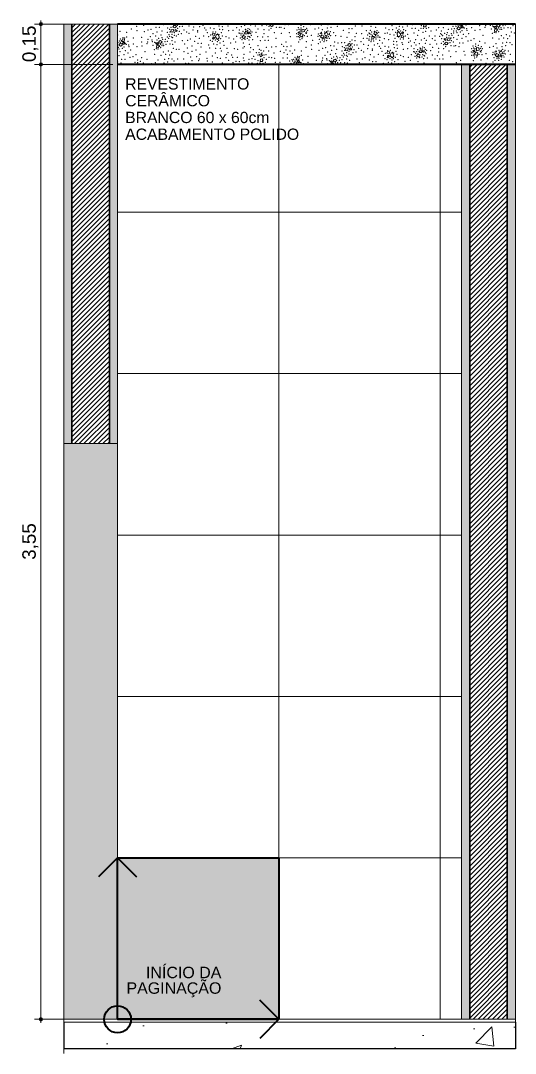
# Model space of a CAD drawing. Header units: metres. Extents: x -1.4 to 64, y -2.2 to 1.7.
# Drawn here: x 24.781 to 26.622, y -2.152 to 1.687 of the extents above; entities that cross this region are included whole.
import ezdxf

# ---------------------------------------------------------------- set-up
doc = ezdxf.new("R2010")
doc.units = ezdxf.units.M
doc.header["$MEASUREMENT"] = 0
for name, color, linetype, lineweight, true_color in [('0_Caneta_No__25', 7, 'Continuous', 13, 0x982312), ('LAJES.EST_Caneta_No__254', 7, 'Continuous', 0, 0xd1c9ad), ('LAJES.EST_Caneta_No__97', 7, 'Continuous', 13, 0x6b6b6b), ('NOTAS-EXECUTIVO.ARQ_Caneta_No__12', 7, 'Continuous', 0, 0x030303), ('NOTAS-EXECUTIVO.ARQ_Caneta_No__24', 7, 'Continuous', 40, 0x851f10), ('PAREDE CONSTRUIR_Caneta_No__97', 7, 'Continuous', 13, 0x6b6b6b)]:
    doc.layers.add(name, color=color, linetype=linetype, lineweight=lineweight, true_color=true_color)
for name, color, linetype in [('LAJES.EST', 7, 'Continuous'), ('PAREDE CONSTRUIR', 7, 'Continuous'), ('Portas Archicad', 7, 'Continuous')]:
    doc.layers.add(name, color=color, linetype=linetype)
for name, color, linetype, lineweight in [('LAJES.EST_Caneta_No__1', 7, 'Continuous', 40), ('LAJES.EST_Caneta_No__241', 7, 'Continuous', 13), ('LAJES.EST_Caneta_No__4', 7, 'Continuous', 25), ('LAJES.EST_Caneta_No__7', 7, 'Continuous', 13), ('NOTAS-EXECUTIVO.ARQ_Caneta_No__1', 7, 'Continuous', 40), ('PAREDE CONSTRUIR_Caneta_No__241', 7, 'Continuous', 13), ('PAREDE CONSTRUIR_Caneta_No__3', 7, 'Continuous', 30), ('Portas Archicad_Caneta_No__98', 7, 'Continuous', 0)]:
    doc.layers.add(name, color=color, linetype=linetype, lineweight=lineweight)
doc.styles.add('GENERATED_STYLE_1', font='arial.ttf')
doc.dimstyles.new('GENERATED_STYLE__1', dxfattribs={"dimtxt": 0.05, "dimasz": 0.02375, "dimexe": 0.18, "dimexo": 0.267183, "dimgap": 0, "dimtad": 1, "dimzin": 0, "dimdsep": 46, "dimtxsty": 'GENERATED_STYLE_1', "dimblk": 'ARROWHEAD_11', "dimblk1": 'ARROWHEAD_11', "dimblk2": 'ARROWHEAD_11', "dimcen": 0.09, "dimclrd": 256, "dimclre": 256, "dimclrt": 256, "dimadec": 0, "dimazin": 0, "dimtfac": 1, "dimtdec": 4, "dimtmove": 0, "dimatfit": 3, "dimfxl": 0, "dimtolj": 1, "dimtzin": 0, "dimarcsym": 0})
pattern_1 = [(45, (-19.07216, -2.025387), (-0.0088388348, 0.0088388348), [])]

# ---------------------------------------------------------------- blocks, each defined once
blk = doc.blocks.new('*X81', base_point=(-19.0722, -2.0254))
at = {"layer": 'LAJES.EST_Caneta_No__241', "color": 7, "linetype": 'Continuous', "lineweight": 13}
for p, q in [((25.3405, 1.6452), (25.3408, 1.6536)), ((25.3408, 1.6536), (25.3513, 1.6545)), ((25.3513, 1.6545), (25.347, 1.6438)), ((25.3479, 1.6632), (25.351, 1.6696)), ((25.3546, 1.66), (25.3479, 1.6632)), ((25.351, 1.6696), (25.3551, 1.6706)), ((25.3545, 1.6476), (25.3574, 1.6546)), ((25.3546, 1.66), (25.3614, 1.6656)), ((25.3551, 1.6706), (25.3614, 1.6656)), ((25.3574, 1.6546), (25.3632, 1.6498)), ((25.7132, 1.6746), (25.7083, 1.6706)), ((25.7147, 1.6656), (25.7083, 1.6706)), ((25.7187, 1.6666), (25.7147, 1.6656)), ((25.7184, 1.6746), (25.7218, 1.673)), ((25.7218, 1.673), (25.7187, 1.6666)), ((25.8273, 1.6439), (25.827, 1.6553)), ((25.8365, 1.6548), (25.827, 1.6553)), ((25.8365, 1.6548), (25.8375, 1.6465)), ((26.2818, 1.6732), (26.2798, 1.6647)), ((26.2878, 1.6645), (26.2798, 1.6647)), ((26.2818, 1.6732), (26.2885, 1.6746)), ((26.2905, 1.6678), (26.2878, 1.6645)), ((26.2891, 1.6746), (26.2905, 1.6678)), ((26.4109, 1.6637), (26.404, 1.6581)), ((26.4104, 1.6531), (26.404, 1.6581)), ((26.4145, 1.6542), (26.4104, 1.6531)), ((26.4109, 1.6637), (26.4175, 1.6605)), ((26.4175, 1.6605), (26.4145, 1.6542)), ((26.4159, 1.6696), (26.4171, 1.6746)), ((26.4246, 1.6702), (26.4159, 1.6696)), ((26.4185, 1.6643), (26.4192, 1.667)), ((26.4243, 1.6596), (26.4185, 1.6643)), ((26.4192, 1.667), (26.4271, 1.6666)), ((26.4271, 1.6666), (26.4243, 1.6596)), ((26.4248, 1.6746), (26.4246, 1.6702)), ((26.5426, 1.66), (26.5455, 1.6671)), ((26.5506, 1.6597), (26.5426, 1.66)), ((26.5448, 1.6481), (26.5451, 1.6565)), ((26.5451, 1.6565), (26.5538, 1.657)), ((26.5455, 1.6671), (26.5513, 1.6623)), ((26.5513, 1.6623), (26.5506, 1.6597)), ((26.5538, 1.657), (26.5513, 1.6467)), ((26.5522, 1.6661), (26.5553, 1.6725)), ((26.5589, 1.6629), (26.5522, 1.6661)), ((26.5553, 1.6725), (26.5594, 1.6735)), ((26.5589, 1.6629), (26.5657, 1.6685)), ((26.5594, 1.6735), (26.5657, 1.6685)), ((25.1583, 1.609), (25.1609, 1.6193)), ((25.1674, 1.6179), (25.1609, 1.6193)), ((25.1674, 1.6179), (25.167, 1.6096)), ((25.2977, 1.6119), (25.3018, 1.6129)), ((25.3018, 1.6129), (25.3081, 1.6079)), ((25.3405, 1.6452), (25.347, 1.6438)), ((25.3625, 1.6472), (25.3545, 1.6476)), ((25.3632, 1.6498), (25.3625, 1.6472)), ((25.4966, 1.6411), (25.4943, 1.6348)), ((25.5028, 1.632), (25.4943, 1.6348)), ((25.4956, 1.619), (25.497, 1.6268)), ((25.4981, 1.618), (25.4956, 1.619)), ((25.4966, 1.6411), (25.5048, 1.6396)), ((25.497, 1.6268), (25.5036, 1.6231)), ((25.5036, 1.6231), (25.4981, 1.618)), ((25.5048, 1.6396), (25.5028, 1.632)), ((25.5103, 1.6354), (25.5057, 1.6274)), ((25.5079, 1.6239), (25.5057, 1.6274)), ((25.514, 1.6176), (25.5079, 1.6239)), ((25.5163, 1.6358), (25.5103, 1.6354)), ((25.5198, 1.6232), (25.514, 1.6176)), ((25.5193, 1.6274), (25.5163, 1.6358)), ((25.5193, 1.6274), (25.5198, 1.6232)), ((25.6106, 1.6314), (25.6038, 1.6258)), ((25.6101, 1.6208), (25.6038, 1.6258)), ((25.6142, 1.6218), (25.6101, 1.6208)), ((25.6106, 1.6314), (25.6173, 1.6282)), ((25.6173, 1.6282), (25.6142, 1.6218)), ((25.6156, 1.6373), (25.6182, 1.6476)), ((25.6243, 1.6378), (25.6156, 1.6373)), ((25.6247, 1.6462), (25.6182, 1.6476)), ((25.6247, 1.6462), (25.6243, 1.6378)), ((25.6265, 1.6415), (25.6272, 1.6441)), ((25.6306, 1.6382), (25.6265, 1.6415)), ((25.6272, 1.6441), (25.6335, 1.6438)), ((25.6306, 1.6382), (25.6333, 1.6392)), ((25.6345, 1.6423), (25.6333, 1.6392)), ((25.6345, 1.6423), (25.6335, 1.6438)), ((25.8133, 1.6433), (25.8134, 1.6446)), ((25.8198, 1.6395), (25.8133, 1.6433)), ((25.8134, 1.6446), (25.8215, 1.6469)), ((25.8244, 1.6393), (25.8191, 1.6314)), ((25.8261, 1.6274), (25.8191, 1.6314)), ((25.8215, 1.6469), (25.8198, 1.6395)), ((25.8244, 1.6393), (25.8321, 1.6359)), ((25.83, 1.6291), (25.8261, 1.6274)), ((25.8375, 1.6465), (25.8273, 1.6439)), ((25.8321, 1.6359), (25.83, 1.6291)), ((25.8968, 1.6268), (25.9013, 1.6339)), ((25.8968, 1.6268), (25.9039, 1.6204)), ((25.9013, 1.6339), (25.9108, 1.6295)), ((25.9108, 1.6295), (25.9039, 1.6204)), ((25.9122, 1.6387), (25.918, 1.6427)), ((25.916, 1.6313), (25.9122, 1.6387)), ((25.9135, 1.6235), (25.9194, 1.6281)), ((25.9211, 1.6202), (25.9135, 1.6235)), ((25.916, 1.6313), (25.9251, 1.634)), ((25.918, 1.6427), (25.9221, 1.6415)), ((25.9194, 1.6281), (25.9221, 1.6211)), ((25.9221, 1.6211), (25.9211, 1.6202)), ((25.9221, 1.6415), (25.9251, 1.634)), ((26.0875, 1.6199), (26.0878, 1.6282)), ((26.0875, 1.6199), (26.094, 1.6184)), ((26.0878, 1.6282), (26.0965, 1.6288)), ((26.0965, 1.6288), (26.094, 1.6184)), ((26.0949, 1.6378), (26.098, 1.6442)), ((26.1016, 1.6347), (26.0949, 1.6378)), ((26.098, 1.6442), (26.1021, 1.6452)), ((26.1016, 1.6347), (26.1084, 1.6402)), ((26.1021, 1.6452), (26.1084, 1.6402)), ((26.1818, 1.6406), (26.1876, 1.6462)), ((26.1822, 1.6364), (26.1818, 1.6406)), ((26.1822, 1.6364), (26.1852, 1.628)), ((26.1852, 1.628), (26.1912, 1.6284)), ((26.1876, 1.6462), (26.1937, 1.6398)), ((26.1912, 1.6284), (26.1958, 1.6363)), ((26.1937, 1.6398), (26.1958, 1.6363)), ((26.1967, 1.6242), (26.1988, 1.6318)), ((26.2049, 1.6227), (26.1967, 1.6242)), ((26.1979, 1.6407), (26.2034, 1.6458)), ((26.2045, 1.6369), (26.1979, 1.6407)), ((26.1988, 1.6318), (26.2072, 1.629)), ((26.2034, 1.6458), (26.2059, 1.6448)), ((26.2059, 1.6448), (26.2045, 1.6369)), ((26.2049, 1.6227), (26.2072, 1.629)), ((26.3564, 1.6178), (26.357, 1.6204)), ((26.3622, 1.613), (26.3564, 1.6178)), ((26.357, 1.6204), (26.365, 1.62)), ((26.365, 1.62), (26.3622, 1.613)), ((26.3683, 1.6131), (26.3725, 1.6238)), ((26.3787, 1.614), (26.3683, 1.6131)), ((26.379, 1.6224), (26.3725, 1.6238)), ((26.379, 1.6224), (26.3787, 1.614)), ((26.5448, 1.6481), (26.5513, 1.6467)), ((25.1533, 1.6031), (25.1465, 1.5976)), ((25.1528, 1.5926), (25.1465, 1.5976)), ((25.1569, 1.5936), (25.1528, 1.5926)), ((25.1533, 1.6031), (25.16, 1.5999)), ((25.16, 1.5999), (25.1569, 1.5936)), ((25.167, 1.6096), (25.1583, 1.609)), ((25.1609, 1.6037), (25.1616, 1.6064)), ((25.1667, 1.599), (25.1609, 1.6037)), ((25.1616, 1.6064), (25.1695, 1.606)), ((25.1695, 1.606), (25.1667, 1.599)), ((25.2851, 1.5994), (25.2879, 1.6065)), ((25.293, 1.5991), (25.2851, 1.5994)), ((25.2872, 1.5875), (25.2875, 1.5959)), ((25.2872, 1.5875), (25.2937, 1.5861)), ((25.2875, 1.5959), (25.2963, 1.5964)), ((25.2879, 1.6065), (25.2937, 1.6017)), ((25.2937, 1.6017), (25.293, 1.5991)), ((25.2963, 1.5964), (25.2937, 1.5861)), ((25.2946, 1.6055), (25.2977, 1.6119)), ((25.3013, 1.6023), (25.2946, 1.6055)), ((25.3013, 1.6023), (25.3081, 1.6079)), ((25.9903, 1.5766), (25.9906, 1.585)), ((25.9903, 1.5766), (25.9968, 1.5752)), ((25.9906, 1.585), (26.0011, 1.5859)), ((26.0011, 1.5859), (25.9968, 1.5752)), ((25.9977, 1.5946), (26.0008, 1.601)), ((26.0044, 1.5914), (25.9977, 1.5946)), ((26.0008, 1.601), (26.0049, 1.602)), ((26.0043, 1.579), (26.0072, 1.586)), ((26.0123, 1.5786), (26.0043, 1.579)), ((26.0044, 1.5914), (26.0112, 1.597)), ((26.0049, 1.602), (26.0112, 1.597)), ((26.0072, 1.586), (26.013, 1.5812)), ((26.013, 1.5812), (26.0123, 1.5786)), ((26.2654, 1.5687), (26.268, 1.579)), ((26.2745, 1.5776), (26.268, 1.579)), ((26.2745, 1.5776), (26.2741, 1.5692)), ((26.2763, 1.5729), (26.277, 1.5755)), ((26.277, 1.5755), (26.2833, 1.5752)), ((26.2843, 1.5737), (26.2833, 1.5752)), ((26.365, 1.6076), (26.3581, 1.602)), ((26.3645, 1.597), (26.3581, 1.602)), ((26.3686, 1.598), (26.3645, 1.597)), ((26.365, 1.6076), (26.3716, 1.6044)), ((26.3716, 1.6044), (26.3686, 1.598)), ((26.4631, 1.5747), (26.4633, 1.576)), ((26.4696, 1.5709), (26.4631, 1.5747)), ((26.4633, 1.576), (26.4713, 1.5783)), ((26.4713, 1.5783), (26.4696, 1.5709)), ((26.4772, 1.5753), (26.4768, 1.5867)), ((26.4863, 1.5862), (26.4768, 1.5867)), ((26.4873, 1.5779), (26.4772, 1.5753)), ((26.4863, 1.5862), (26.4873, 1.5779)), ((26.562, 1.5701), (26.5679, 1.5741)), ((26.5679, 1.5741), (26.5719, 1.5729)), ((25.6764, 1.5643), (25.6703, 1.5616)), ((25.6731, 1.5526), (25.6703, 1.5616)), ((25.6741, 1.5441), (25.672, 1.5355)), ((25.6811, 1.5575), (25.6731, 1.5526)), ((25.6741, 1.5441), (25.6813, 1.5455)), ((25.6764, 1.5643), (25.6811, 1.5575)), ((25.6827, 1.5386), (25.6801, 1.5353)), ((25.6813, 1.5455), (25.6827, 1.5386)), ((25.8081, 1.5404), (25.8107, 1.5507)), ((25.8168, 1.541), (25.8081, 1.5404)), ((25.8172, 1.5493), (25.8107, 1.5507)), ((25.8107, 1.5352), (25.8114, 1.5378)), ((25.8114, 1.5378), (25.8193, 1.5374)), ((25.8193, 1.5374), (25.8165, 1.5304)), ((25.8172, 1.5493), (25.8168, 1.541)), ((25.9349, 1.5309), (25.9377, 1.5379)), ((25.9377, 1.5379), (25.9435, 1.5331)), ((25.9444, 1.5369), (25.9475, 1.5433)), ((25.9511, 1.5337), (25.9444, 1.5369)), ((25.9475, 1.5433), (25.9516, 1.5443)), ((25.9511, 1.5337), (25.9579, 1.5393)), ((25.9516, 1.5443), (25.9579, 1.5393)), ((26.1464, 1.5725), (26.1441, 1.5662)), ((26.1526, 1.5634), (26.1441, 1.5662)), ((26.1454, 1.5504), (26.1468, 1.5582)), ((26.1479, 1.5494), (26.1454, 1.5504)), ((26.1464, 1.5725), (26.1546, 1.571)), ((26.1468, 1.5582), (26.1534, 1.5545)), ((26.1534, 1.5545), (26.1479, 1.5494)), ((26.1546, 1.571), (26.1526, 1.5634)), ((26.1602, 1.5668), (26.1555, 1.5588)), ((26.1577, 1.5553), (26.1555, 1.5588)), ((26.1638, 1.549), (26.1577, 1.5553)), ((26.1661, 1.5672), (26.1602, 1.5668)), ((26.1696, 1.5546), (26.1638, 1.549)), ((26.1691, 1.5588), (26.1661, 1.5672)), ((26.1691, 1.5588), (26.1696, 1.5546)), ((26.2604, 1.5628), (26.2536, 1.5572)), ((26.2599, 1.5522), (26.2536, 1.5572)), ((26.264, 1.5532), (26.2599, 1.5522)), ((26.2604, 1.5628), (26.2671, 1.5596)), ((26.2671, 1.5596), (26.264, 1.5532)), ((26.2741, 1.5692), (26.2654, 1.5687)), ((26.2804, 1.5696), (26.2763, 1.5729)), ((26.2804, 1.5696), (26.2831, 1.5706)), ((26.2843, 1.5737), (26.2831, 1.5706)), ((26.4743, 1.5707), (26.4689, 1.5628)), ((26.476, 1.5588), (26.4689, 1.5628)), ((26.4743, 1.5707), (26.4819, 1.5673)), ((26.4798, 1.5605), (26.476, 1.5588)), ((26.4819, 1.5673), (26.4798, 1.5605)), ((26.5466, 1.5582), (26.5511, 1.5653)), ((26.5466, 1.5582), (26.5537, 1.5518)), ((26.5511, 1.5653), (26.5606, 1.5609)), ((26.5606, 1.5609), (26.5537, 1.5518)), ((26.5658, 1.5627), (26.562, 1.5701)), ((26.5633, 1.5549), (26.5692, 1.5595)), ((26.5709, 1.5516), (26.5633, 1.5549)), ((26.5658, 1.5627), (26.5749, 1.5654)), ((26.5692, 1.5595), (26.5719, 1.5525)), ((26.5719, 1.5525), (26.5709, 1.5516)), ((26.5719, 1.5729), (26.5749, 1.5654)), ((25.2193, 1.5246), (25.2192, 1.5261)), ((25.2288, 1.5256), (25.2192, 1.5261)), ((25.2288, 1.5256), (25.2289, 1.5246)), ((25.6801, 1.5353), (25.672, 1.5355)), ((25.8031, 1.5345), (25.7963, 1.529)), ((25.8018, 1.5246), (25.7963, 1.529)), ((25.8031, 1.5345), (25.8098, 1.5313)), ((25.8067, 1.525), (25.8052, 1.5246)), ((25.8098, 1.5313), (25.8067, 1.525)), ((25.8165, 1.5304), (25.8107, 1.5352)), ((25.9428, 1.5305), (25.9349, 1.5309)), ((25.9373, 1.5246), (25.9374, 1.5273)), ((25.9374, 1.5273), (25.9461, 1.5278)), ((25.9435, 1.5331), (25.9428, 1.5305)), ((25.9461, 1.5278), (25.9453, 1.5246))]:
    blk.add_line(p, q, dxfattribs=at)
for p in [(25.1928, 1.6561), (25.2131, 1.6655), (25.2386, 1.6701), (25.2553, 1.6526), (25.2665, 1.655), (25.2855, 1.6622), (25.2973, 1.6621), (25.3123, 1.6721), (25.3254, 1.6741), (25.3283, 1.6593), (25.3353, 1.6551), (25.3375, 1.6734), (25.3413, 1.6628), (25.3645, 1.6702), (25.3655, 1.6582), (25.3729, 1.6651), (25.3829, 1.6657), (25.389, 1.6527), (25.4075, 1.6671), (25.422, 1.652), (25.4247, 1.6637), (25.4469, 1.6646), (25.46, 1.6698), (25.4662, 1.6601), (25.471, 1.6527), (25.4772, 1.6731), (25.4873, 1.6598), (25.5011, 1.6579), (25.5197, 1.6671), (25.5217, 1.655), (25.5321, 1.6653), (25.533, 1.6533), (25.5506, 1.6744), (25.5527, 1.6671), (25.5719, 1.6515), (25.5851, 1.6616), (25.5953, 1.652), (25.5962, 1.6745), (25.6023, 1.6648), (25.6154, 1.67), (25.6169, 1.6544), (25.6197, 1.6519), (25.6278, 1.6577), (25.6329, 1.6547), (25.6376, 1.6709), (25.6549, 1.6676), (25.6646, 1.6565), (25.6794, 1.669), (25.6867, 1.653), (25.6968, 1.6711), (25.7049, 1.6521), (25.7052, 1.666), (25.7127, 1.6591), (25.7284, 1.6734), (25.7322, 1.6628), (25.7443, 1.6621), (25.7501, 1.6625), (25.7623, 1.6585), (25.765, 1.6725), (25.7768, 1.6725), (25.8099, 1.652), (25.815, 1.661), (25.8175, 1.6545), (25.822, 1.6519), (25.824, 1.66), (25.8247, 1.6695), (25.8348, 1.6645), (25.8416, 1.6534), (25.845, 1.6588), (25.8494, 1.6516), (25.8596, 1.6724), (25.8759, 1.6562), (25.8904, 1.6601), (25.9002, 1.6704), (25.9041, 1.654), (25.9221, 1.6593), (25.9254, 1.6728), (25.9363, 1.6623), (25.9527, 1.6741), (25.9592, 1.6666), (25.9732, 1.6738), (25.9955, 1.6738), (26.0026, 1.6571), (26.0145, 1.6572), (26.0268, 1.6675), (26.0512, 1.6675), (26.0542, 1.6742), (26.0817, 1.6514), (26.0842, 1.6664), (26.1021, 1.6625), (26.1395, 1.6595), (26.1513, 1.6535), (26.1632, 1.6682), (26.1659, 1.6537), (26.1791, 1.6602), (26.1887, 1.6549), (26.1902, 1.6654), (26.2024, 1.6635), (26.2066, 1.6536), (26.2205, 1.6673), (26.2379, 1.6582), (26.2386, 1.6728), (26.25, 1.6583), (26.261, 1.6729), (26.2627, 1.6516), (26.2703, 1.6581), (26.2721, 1.6681), (26.28, 1.6591), (26.2902, 1.6581), (26.299, 1.6616), (26.3035, 1.6729), (26.3284, 1.6524), (26.3363, 1.6611), (26.3543, 1.6615), (26.372, 1.6547), (26.3851, 1.6557), (26.3899, 1.6664), (26.3944, 1.6576), (26.3982, 1.6719), (26.4015, 1.6661), (26.4055, 1.6722), (26.4103, 1.6667), (26.4132, 1.6738), (26.428, 1.6616), (26.4321, 1.6596), (26.4379, 1.6706), (26.4409, 1.6569), (26.4418, 1.6514), (26.4588, 1.6611), (26.4719, 1.6515), (26.4889, 1.6684), (26.4903, 1.6537), (26.509, 1.6619), (26.5111, 1.6688), (26.5289, 1.6698), (26.5319, 1.6561), (26.5376, 1.667), (26.5417, 1.6651), (26.5565, 1.6528), (26.5595, 1.6599), (26.5643, 1.6544), (26.5682, 1.6606), (26.5715, 1.6548), (26.5754, 1.669), (26.5799, 1.6602), (26.5847, 1.671), (26.5942, 1.6606), (26.6016, 1.6731), (26.6048, 1.6595), (26.6127, 1.6682), (25.1428, 1.6344), (25.1516, 1.6468), (25.1519, 1.6194), (25.1557, 1.6133), (25.1624, 1.6236), (25.1684, 1.6221), (25.1752, 1.6432), (25.1756, 1.6264), (25.2, 1.6225), (25.2147, 1.6496), (25.2311, 1.6249), (25.242, 1.646), (25.255, 1.6171), (25.2638, 1.6272), (25.2704, 1.6146), (25.2738, 1.6387), (25.2835, 1.6299), (25.289, 1.6158), (25.2891, 1.6451), (25.2954, 1.621), (25.3031, 1.6334), (25.3072, 1.6486), (25.3075, 1.6236), (25.3097, 1.6173), (25.3194, 1.6176), (25.3269, 1.6432), (25.3269, 1.6267), (25.3319, 1.6211), (25.3331, 1.6347), (25.3361, 1.6284), (25.337, 1.6449), (25.3434, 1.6268), (25.344, 1.6125), (25.3445, 1.6367), (25.3472, 1.6233), (25.3528, 1.632), (25.353, 1.6422), (25.3604, 1.6298), (25.3684, 1.6365), (25.3714, 1.6477), (25.3793, 1.6389), (25.3833, 1.6129), (25.3987, 1.6455), (25.4027, 1.6137), (25.4072, 1.6398), (25.4128, 1.6183), (25.4326, 1.6288), (25.4402, 1.6452), (25.4403, 1.6505), (25.4462, 1.6208), (25.4622, 1.6301), (25.4762, 1.642), (25.4805, 1.6272), (25.4873, 1.6144), (25.4887, 1.6342), (25.4967, 1.6445), (25.5061, 1.6146), (25.507, 1.6449), (25.5139, 1.6379), (25.5181, 1.6139), (25.5189, 1.6353), (25.5251, 1.6196), (25.5277, 1.6421), (25.5315, 1.6299), (25.5458, 1.6272), (25.5555, 1.6497), (25.5559, 1.6221), (25.574, 1.6194), (25.5856, 1.6288), (25.5936, 1.641), (25.5979, 1.6395), (25.5987, 1.6226), (25.6012, 1.6337), (25.6052, 1.6399), (25.6052, 1.6167), (25.6092, 1.6476), (25.61, 1.6344), (25.613, 1.6415), (25.6155, 1.6181), (25.6246, 1.6212), (25.6257, 1.6503), (25.6277, 1.6292), (25.6305, 1.6146), (25.6318, 1.6273), (25.6352, 1.6247), (25.6365, 1.649), (25.6376, 1.6382), (25.6394, 1.6324), (25.6423, 1.6449), (25.6451, 1.6163), (25.6564, 1.644), (25.6627, 1.6278), (25.6729, 1.6131), (25.682, 1.6261), (25.6868, 1.6387), (25.6906, 1.6134), (25.7019, 1.6276), (25.7025, 1.6135), (25.7247, 1.6423), (25.7313, 1.6216), (25.7515, 1.6399), (25.7813, 1.6421), (25.7843, 1.6282), (25.8079, 1.6388), (25.8099, 1.6274), (25.8144, 1.6361), (25.8158, 1.6278), (25.8199, 1.624), (25.8203, 1.6169), (25.8285, 1.6201), (25.8307, 1.6259), (25.8367, 1.6308), (25.8412, 1.6415), (25.8442, 1.6395), (25.8453, 1.6453), (25.8479, 1.629), (25.8624, 1.633), (25.8683, 1.6143), (25.8877, 1.629), (25.8888, 1.6374), (25.892, 1.6182), (25.8938, 1.6311), (25.896, 1.6397), (25.9005, 1.6435), (25.9016, 1.6401), (25.9033, 1.6149), (25.9099, 1.62), (25.9118, 1.6455), (25.9118, 1.6151), (25.9195, 1.6456), (25.9249, 1.6487), (25.9258, 1.6274), (25.9292, 1.6403), (25.9292, 1.6212), (25.9299, 1.6348), (25.9332, 1.646), (25.9347, 1.6313), (25.9457, 1.6426), (25.9537, 1.6307), (25.9732, 1.6291), (25.9813, 1.6506), (25.9949, 1.6253), (26.0032, 1.643), (26.0147, 1.6155), (26.0253, 1.6273), (26.0255, 1.6131), (26.0302, 1.6399), (26.0495, 1.6382), (26.0558, 1.622), (26.0671, 1.6498), (26.0699, 1.6211), (26.0727, 1.6336), (26.077, 1.6413), (26.0772, 1.6138), (26.0778, 1.6195), (26.0801, 1.6273), (26.0803, 1.6388), (26.0844, 1.6368), (26.0865, 1.6157), (26.0876, 1.6448), (26.0899, 1.6329), (26.0967, 1.6479), (26.0992, 1.6245), (26.1022, 1.6317), (26.1029, 1.6184), (26.1069, 1.6493), (26.107, 1.6262), (26.111, 1.6323), (26.1135, 1.6434), (26.1142, 1.6265), (26.1169, 1.6141), (26.1186, 1.625), (26.1338, 1.6205), (26.1372, 1.6395), (26.1457, 1.6417), (26.151, 1.6169), (26.1557, 1.6365), (26.1701, 1.6339), (26.1739, 1.6217), (26.1764, 1.6442), (26.1826, 1.6284), (26.1834, 1.6499), (26.1876, 1.6259), (26.1945, 1.6189), (26.1954, 1.6492), (26.2048, 1.6192), (26.2128, 1.6296), (26.2143, 1.6494), (26.2211, 1.6366), (26.2254, 1.6218), (26.2447, 1.6407), (26.2507, 1.6163), (26.2583, 1.6328), (26.2719, 1.6156), (26.2781, 1.6433), (26.2837, 1.6218), (26.2882, 1.6479), (26.2902, 1.6141), (26.3021, 1.6295), (26.3076, 1.6486), (26.3135, 1.6206), (26.3231, 1.6301), (26.3232, 1.6134), (26.3402, 1.6288), (26.3437, 1.6382), (26.3469, 1.649), (26.3475, 1.6347), (26.3482, 1.6199), (26.3511, 1.6311), (26.359, 1.6404), (26.3665, 1.6254), (26.3668, 1.6356), (26.3694, 1.643), (26.3751, 1.6309), (26.3825, 1.6227), (26.3835, 1.6392), (26.3842, 1.6125), (26.3864, 1.6329), (26.3927, 1.6409), (26.3927, 1.6244), (26.3928, 1.6485), (26.4025, 1.6487), (26.4047, 1.6425), (26.405, 1.6174), (26.4091, 1.6326), (26.4167, 1.645), (26.423, 1.6209), (26.4232, 1.6503), (26.4287, 1.6362), (26.4384, 1.6273), (26.4484, 1.6388), (26.4569, 1.6134), (26.4682, 1.6207), (26.5015, 1.633), (26.5366, 1.6396), (26.537, 1.6228), (26.5438, 1.644), (26.5498, 1.6424), (26.5602, 1.6467), (26.5606, 1.6193), (26.5694, 1.6316), (26.5784, 1.623), (26.5885, 1.6352), (26.593, 1.62), (26.601, 1.6296), (26.6064, 1.6445), (26.6184, 1.6413), (25.1439, 1.6055), (25.1449, 1.5882), (25.1471, 1.5819), (25.1479, 1.6116), (25.1527, 1.6061), (25.1591, 1.5844), (25.1656, 1.5897), (25.1705, 1.601), (25.1711, 1.5756), (25.1745, 1.599), (25.1803, 1.61), (25.1833, 1.5963), (25.1842, 1.5908), (25.1908, 1.5782), (25.2012, 1.6005), (25.2143, 1.5909), (25.2313, 1.6078), (25.2327, 1.5931), (25.2515, 1.6014), (25.2535, 1.6082), (25.2713, 1.6092), (25.2743, 1.5955), (25.279, 1.579), (25.2801, 1.6065), (25.2841, 1.6045), (25.2862, 1.5834), (25.2922, 1.5818), (25.2989, 1.5922), (25.3019, 1.5993), (25.3027, 1.5861), (25.3067, 1.5938), (25.3107, 1.6), (25.3139, 1.5942), (25.3178, 1.6084), (25.3223, 1.5996), (25.3271, 1.6104), (25.331, 1.5746), (25.3366, 1.6), (25.3472, 1.5989), (25.3488, 1.5839), (25.3551, 1.6076), (25.3608, 1.5807), (25.3699, 1.5803), (25.3919, 1.5999), (25.4011, 1.5859), (25.4188, 1.5934), (25.4282, 1.6099), (25.4343, 1.5778), (25.4409, 1.6032), (25.4522, 1.5887), (25.453, 1.6033), (25.4811, 1.5965), (25.4843, 1.5857), (25.4949, 1.6102), (25.4992, 1.6003), (25.5067, 1.584), (25.5114, 1.5984), (25.5128, 1.6089), (25.5224, 1.6036), (25.5242, 1.5841), (25.5278, 1.5747), (25.5357, 1.6101), (25.5383, 1.5956), (25.5488, 1.5848), (25.5621, 1.6043), (25.576, 1.5826), (25.5815, 1.6082), (25.5882, 1.5807), (25.608, 1.5849), (25.6101, 1.6035), (25.6137, 1.5906), (25.6327, 1.5985), (25.6367, 1.5873), (25.6466, 1.5796), (25.6641, 1.594), (25.6698, 1.5804), (25.6759, 1.5772), (25.686, 1.5742), (25.6954, 1.5877), (25.7037, 1.5744), (25.7155, 1.5896), (25.7316, 1.5906), (25.753, 1.5995), (25.7595, 1.592), (25.7689, 1.6083), (25.769, 1.5775), (25.7729, 1.5906), (25.7836, 1.5744), (25.7867, 1.5932), (25.8014, 1.5782), (25.8155, 1.6072), (25.825, 1.5746), (25.8426, 1.5875), (25.8443, 1.6091), (25.8629, 1.5969), (25.8645, 1.581), (25.8884, 1.6015), (25.8918, 1.5774), (25.8967, 1.608), (25.9051, 1.5841), (25.9096, 1.6085), (25.9163, 1.5864), (25.9193, 1.6122), (25.9353, 1.5936), (25.939, 1.5765), (25.9471, 1.5935), (25.9499, 1.6076), (25.957, 1.58), (25.9621, 1.6035), (25.9752, 1.6055), (25.9767, 1.5746), (25.9781, 1.5907), (25.9851, 1.5865), (25.9869, 1.5763), (25.9873, 1.6048), (25.9912, 1.5943), (26.0068, 1.6085), (26.0144, 1.6016), (26.0153, 1.5896), (26.0212, 1.5791), (26.0228, 1.5965), (26.0327, 1.5971), (26.0388, 1.5841), (26.0476, 1.6095), (26.0485, 1.5769), (26.0573, 1.5985), (26.0718, 1.5834), (26.0745, 1.5951), (26.0844, 1.6084), (26.09, 1.5766), (26.0901, 1.5819), (26.0952, 1.6116), (26.0968, 1.596), (26.1099, 1.6012), (26.116, 1.5916), (26.1208, 1.5842), (26.127, 1.6045), (26.1372, 1.5912), (26.1465, 1.5759), (26.151, 1.5893), (26.1569, 1.5763), (26.1686, 1.6104), (26.1695, 1.5985), (26.1715, 1.5864), (26.1799, 1.6088), (26.1819, 1.5967), (26.1828, 1.5847), (26.2004, 1.6058), (26.2025, 1.5985), (26.2054, 1.5811), (26.2217, 1.5829), (26.2248, 1.6063), (26.2306, 1.611), (26.235, 1.593), (26.2451, 1.5834), (26.246, 1.6059), (26.2521, 1.5962), (26.259, 1.579), (26.2652, 1.6015), (26.2667, 1.5858), (26.2695, 1.5833), (26.2755, 1.5817), (26.2776, 1.5891), (26.2827, 1.5861), (26.2864, 1.5804), (26.2874, 1.6023), (26.2921, 1.5763), (26.3047, 1.599), (26.3062, 1.5754), (26.3144, 1.5879), (26.3293, 1.6004), (26.3365, 1.5844), (26.3466, 1.6025), (26.3541, 1.6094), (26.3547, 1.5835), (26.355, 1.5974), (26.3625, 1.5905), (26.3782, 1.6048), (26.3821, 1.5942), (26.3912, 1.6083), (26.3942, 1.5935), (26.3999, 1.5939), (26.4121, 1.5899), (26.4149, 1.6039), (26.4267, 1.6039), (26.4457, 1.611), (26.4597, 1.5834), (26.4648, 1.5924), (26.4673, 1.5859), (26.4718, 1.5833), (26.4738, 1.5914), (26.4745, 1.6009), (26.4846, 1.5959), (26.4891, 1.6107), (26.4914, 1.5848), (26.4948, 1.5902), (26.4951, 1.5767), (26.4992, 1.583), (26.5094, 1.6038), (26.5257, 1.5876), (26.5402, 1.5915), (26.55, 1.6018), (26.5503, 1.5749), (26.554, 1.5854), (26.5616, 1.5769), (26.5693, 1.577), (26.5719, 1.5907), (26.5747, 1.5801), (26.5752, 1.6043), (26.583, 1.5774), (26.5861, 1.5937), (26.5891, 1.6069), (26.6025, 1.6055), (26.609, 1.598), (25.1474, 1.5568), (25.1515, 1.572), (25.1573, 1.5433), (25.1654, 1.5604), (25.1691, 1.5433), (25.1808, 1.5667), (25.1881, 1.5504), (25.1993, 1.5528), (25.2106, 1.5602), (25.217, 1.5403), (25.2316, 1.5501), (25.2439, 1.5724), (25.2518, 1.5433), (25.2794, 1.5622), (25.2924, 1.5412), (25.303, 1.5587), (25.3118, 1.571), (25.3177, 1.5437), (25.3208, 1.5625), (25.3315, 1.5463), (25.3354, 1.5594), (25.3435, 1.569), (25.3449, 1.5449), (25.3514, 1.5374), (25.3654, 1.5447), (25.3877, 1.5447), (25.3885, 1.5718), (25.4042, 1.5656), (25.4133, 1.5519), (25.4186, 1.5731), (25.419, 1.5384), (25.4366, 1.5527), (25.4434, 1.5384), (25.4464, 1.545), (25.4485, 1.5622), (25.4713, 1.5701), (25.4751, 1.5474), (25.4765, 1.5372), (25.4939, 1.5551), (25.5059, 1.5668), (25.5126, 1.5494), (25.5248, 1.5475), (25.545, 1.5498), (25.5478, 1.5613), (25.5529, 1.5687), (25.5554, 1.539), (25.566, 1.5599), (25.5696, 1.5505), (25.5824, 1.5362), (25.5871, 1.5506), (25.6094, 1.5489), (25.6118, 1.5622), (25.6127, 1.5381), (25.6309, 1.5436), (25.6346, 1.5701), (25.6416, 1.546), (25.6488, 1.5545), (25.6533, 1.5437), (25.6586, 1.5675), (25.6643, 1.5389), (25.6645, 1.5592), (25.6681, 1.5687), (25.6789, 1.5667), (25.6863, 1.5498), (25.6865, 1.5596), (25.6946, 1.5605), (25.6958, 1.5437), (25.7059, 1.5504), (25.7149, 1.5501), (25.7237, 1.5673), (25.7269, 1.5468), (25.747, 1.5728), (25.7569, 1.5479), (25.7609, 1.5678), (25.773, 1.5487), (25.7734, 1.5622), (25.7821, 1.5372), (25.7905, 1.5427), (25.7926, 1.5658), (25.7937, 1.5369), (25.7977, 1.543), (25.8017, 1.5508), (25.8025, 1.5375), (25.8055, 1.5447), (25.8122, 1.555), (25.8182, 1.5535), (25.8254, 1.5578), (25.8301, 1.5414), (25.8498, 1.5539), (25.8809, 1.5563), (25.8811, 1.5392), (25.9033, 1.5396), (25.9048, 1.5485), (25.9136, 1.5586), (25.9202, 1.546), (25.9211, 1.5406), (25.9236, 1.5701), (25.9299, 1.5379), (25.9333, 1.5613), (25.9339, 1.5359), (25.9388, 1.5472), (25.9453, 1.5524), (25.9529, 1.5648), (25.9573, 1.555), (25.9595, 1.5487), (25.9676, 1.5398), (25.9692, 1.549), (25.9767, 1.5581), (25.9769, 1.5418), (25.9817, 1.5525), (25.9829, 1.5661), (25.9859, 1.5598), (25.9932, 1.5582), (25.9938, 1.544), (25.9943, 1.5681), (25.997, 1.5547), (26.0026, 1.5634), (26.0029, 1.5736), (26.0049, 1.539), (26.0102, 1.5612), (26.0182, 1.5679), (26.0291, 1.5703), (26.0331, 1.5443), (26.0525, 1.5451), (26.057, 1.5712), (26.0626, 1.5497), (26.078, 1.5413), (26.0824, 1.5602), (26.096, 1.5522), (26.112, 1.5615), (26.126, 1.5734), (26.1303, 1.5586), (26.1371, 1.5458), (26.1385, 1.5656), (26.1447, 1.5416), (26.1559, 1.546), (26.1626, 1.5403), (26.1638, 1.5693), (26.1679, 1.5453), (26.1688, 1.5667), (26.1749, 1.551), (26.1775, 1.5735), (26.1813, 1.5613), (26.1855, 1.5415), (26.1956, 1.5586), (26.2057, 1.5535), (26.2119, 1.5357), (26.2238, 1.5508), (26.2313, 1.5396), (26.2354, 1.5602), (26.2434, 1.5724), (26.2478, 1.5709), (26.2485, 1.5541), (26.251, 1.5651), (26.255, 1.5713), (26.255, 1.5481), (26.2598, 1.5658), (26.2628, 1.5729), (26.2653, 1.5495), (26.2744, 1.5526), (26.2776, 1.5606), (26.2803, 1.546), (26.2816, 1.5587), (26.285, 1.5561), (26.2874, 1.5696), (26.2892, 1.5638), (26.2949, 1.5477), (26.3125, 1.5592), (26.3227, 1.5445), (26.3318, 1.5575), (26.3366, 1.5701), (26.3404, 1.5448), (26.3517, 1.559), (26.3524, 1.5449), (26.3745, 1.5737), (26.3811, 1.553), (26.4013, 1.5713), (26.4187, 1.5397), (26.4312, 1.5735), (26.4341, 1.5596), (26.4577, 1.5702), (26.4597, 1.5588), (26.4642, 1.5675), (26.4653, 1.5386), (26.4656, 1.5592), (26.4697, 1.5554), (26.4701, 1.5483), (26.4783, 1.5515), (26.4805, 1.5573), (26.4865, 1.5622), (26.491, 1.5729), (26.494, 1.5709), (26.4941, 1.5405), (26.4978, 1.5604), (26.5122, 1.5644), (26.5181, 1.5457), (26.5375, 1.5605), (26.5386, 1.5688), (26.5419, 1.5496), (26.5436, 1.5626), (26.5458, 1.5711), (26.5465, 1.5394), (26.5514, 1.5715), (26.5531, 1.5463), (26.5594, 1.5399), (26.5597, 1.5514), (26.5616, 1.5465), (26.5691, 1.5436), (26.5756, 1.5588), (26.579, 1.5717), (26.579, 1.5526), (26.5797, 1.5662), (26.5845, 1.5627), (26.5955, 1.574), (26.5997, 1.539), (26.6035, 1.5621), (25.1423, 1.5334), (25.1545, 1.5293), (25.2072, 1.5318), (25.2097, 1.5253), (25.2162, 1.5308), (25.227, 1.5353), (25.2372, 1.5296), (25.2681, 1.527), (25.2827, 1.5309), (25.2964, 1.5248), (25.3143, 1.5301), (25.3285, 1.5331), (25.3948, 1.5279), (25.4068, 1.528), (25.4943, 1.5333), (25.5317, 1.5303), (25.5713, 1.531), (25.581, 1.5257), (25.5946, 1.5343), (25.6301, 1.5291), (25.6422, 1.5292), (25.6625, 1.5289), (25.6723, 1.5299), (25.6825, 1.529), (25.6912, 1.5324), (25.7285, 1.5319), (25.7465, 1.5324), (25.7643, 1.5255), (25.7773, 1.5265), (25.7866, 1.5285), (25.8203, 1.5324), (25.8243, 1.5304), (25.8331, 1.5277), (25.851, 1.5319), (25.9013, 1.5328), (25.9241, 1.5269), (25.9517, 1.5307), (25.9565, 1.5253), (25.9605, 1.5314), (25.9637, 1.5256), (25.9721, 1.531), (25.9864, 1.5314), (25.997, 1.5303), (26.0417, 1.5313), (26.0686, 1.5248), (26.0907, 1.5346), (26.1028, 1.5347), (26.1309, 1.5279), (26.149, 1.5317), (26.1612, 1.5298), (26.1723, 1.535), (26.1882, 1.527), (26.2599, 1.5349), (26.2825, 1.5299), (26.3139, 1.5254), (26.4028, 1.5309), (26.5127, 1.5283), (26.5382, 1.5329), (26.5851, 1.525), (26.5969, 1.5249), (26.6119, 1.5349)]:
    blk.add_point(p, dxfattribs=at)
blk = doc.blocks.new('*D82', base_point=(-19.0722, -2.0254))
at = {"layer": '0_Caneta_No__25', "linetype": 'Continuous', "lineweight": 13, "true_color": 0x982312}
for points in [[(24.8507, 1.5246), (24.8512, 1.5222), (24.8525, 1.5202), (24.8545, 1.5188), (24.8569, 1.5184), (24.8593, 1.5188), (24.8614, 1.5202), (24.8627, 1.5222), (24.8632, 1.5246), (24.8627, 1.527), (24.8614, 1.529), (24.8593, 1.5304), (24.8569, 1.5309), (24.8545, 1.5304), (24.8525, 1.529), (24.8512, 1.527)], [(24.8507, -2.0254), (24.8512, -2.0278), (24.8525, -2.0298), (24.8545, -2.0312), (24.8569, -2.0316), (24.8593, -2.0312), (24.8614, -2.0298), (24.8627, -2.0278), (24.8632, -2.0254), (24.8627, -2.023), (24.8614, -2.021), (24.8593, -2.0196), (24.8569, -2.0191), (24.8545, -2.0196), (24.8525, -2.021), (24.8512, -2.023)]]:
    blk.add_hatch(color=24, dxfattribs=at).paths.add_polyline_path(points)
at = {"layer": '0_Caneta_No__25', "color": 24, "linetype": 'Continuous', "lineweight": 13, "true_color": 0x982312}
for p, q in [((24.8507, 1.5246), (24.8335, 1.5246)), ((24.8569, -2.0191), (24.8569, 1.5184)), ((25.1241, 1.5246), (24.8632, 1.5246)), ((24.8507, -2.0254), (24.8335, -2.0254)), ((24.8569, -2.0379), (24.8569, -2.0316)), ((25.1241, -2.0254), (24.8632, -2.0254))]:
    blk.add_line(p, q, dxfattribs=at)
for centre in [(24.8569, 1.5246), (24.8569, -2.0254)]:
    blk.add_circle(centre, 0.00625, dxfattribs=at)
at = {"layer": '0_Caneta_No__25', "color": 24, "lineweight": 13, "true_color": 0x982312, "insert": (24.8469, -0.3171), "char_height": 0.05, "attachment_point": 7, "rotation": 90, "style": 'GENERATED_STYLE_1'}
blk.add_mtext('\\A1;{\\pql;\\fArial|b0|i0|c0|p0;\\W1.000000;3,55}', dxfattribs=at)
blk = doc.blocks.new('ARROWHEAD_11')
at = {"color": 0, "linetype": 'Continuous', "lineweight": 0}
blk.add_line((0, 0), (-1, 0), dxfattribs=at)
at = {"color": 0, "linetype": 'Continuous', "lineweight": 0, "const_width": 0.25, "flags": 128}
blk.add_lwpolyline([(-0.125, 0, 1), (0.125, 0, 1)], format="xyb", close=True, dxfattribs=at)
blk = doc.blocks.new('*D83', base_point=(-19.0722, -2.0254))
at = {"layer": '0_Caneta_No__25', "linetype": 'Continuous', "lineweight": 13, "true_color": 0x982312}
for points in [[(24.8507, 1.6746), (24.8512, 1.6722), (24.8525, 1.6702), (24.8545, 1.6688), (24.8569, 1.6684), (24.8593, 1.6688), (24.8614, 1.6702), (24.8627, 1.6722), (24.8632, 1.6746), (24.8627, 1.677), (24.8614, 1.679), (24.8593, 1.6804), (24.8569, 1.6809), (24.8545, 1.6804), (24.8525, 1.679), (24.8512, 1.677)], [(24.8507, 1.5246), (24.8512, 1.5222), (24.8525, 1.5202), (24.8545, 1.5188), (24.8569, 1.5184), (24.8593, 1.5188), (24.8614, 1.5202), (24.8627, 1.5222), (24.8632, 1.5246), (24.8627, 1.527), (24.8614, 1.529), (24.8593, 1.5304), (24.8569, 1.5309), (24.8545, 1.5304), (24.8525, 1.529), (24.8512, 1.527)]]:
    blk.add_hatch(color=24, dxfattribs=at).paths.add_polyline_path(points)
at = {"layer": '0_Caneta_No__25', "color": 24, "linetype": 'Continuous', "lineweight": 13, "true_color": 0x982312}
for p, q in [((24.8507, 1.6746), (24.8335, 1.6746)), ((24.8569, 1.6809), (24.8569, 1.6871)), ((24.8569, 1.5309), (24.8569, 1.6684)), ((25.1241, 1.6746), (24.8632, 1.6746)), ((24.8507, 1.5246), (24.8335, 1.5246)), ((25.1241, 1.5246), (24.8632, 1.5246))]:
    blk.add_line(p, q, dxfattribs=at)
for centre in [(24.8569, 1.6746), (24.8569, 1.5246)]:
    blk.add_circle(centre, 0.00625, dxfattribs=at)
at = {"layer": '0_Caneta_No__25', "color": 24, "lineweight": 13, "true_color": 0x982312, "insert": (24.8469, 1.5329), "char_height": 0.05, "attachment_point": 7, "rotation": 90, "style": 'GENERATED_STYLE_1'}
blk.add_mtext('\\A1;{\\pql;\\fArial|b0|i0|c0|p0;\\W1.000000;0,15}', dxfattribs=at)
blk = doc.blocks.new('símbolo_paginação de piso(1)(1)[5]_7', base_point=(25.1419, -2.0254))
at = {"layer": 'NOTAS-EXECUTIVO.ARQ_Caneta_No__24', "linetype": 'Continuous', "lineweight": 0, "true_color": 0x210704}
blk.add_hatch(color=18, dxfattribs=at).paths.add_polyline_path([(25.7419, -1.4254), (25.1419, -1.4254), (25.1419, -2.0254), (25.7419, -2.0254)])
at = {"layer": 'NOTAS-EXECUTIVO.ARQ_Caneta_No__1', "color": 7, "linetype": 'Continuous', "lineweight": 40}
for p, q in [((25.1419, -1.4254), (25.0712, -1.4961)), ((25.1419, -2.0254), (25.1419, -1.4254)), ((25.1419, -1.4254), (25.2126, -1.4961)), ((25.7419, -2.0254), (25.6712, -1.9547)), ((25.1419, -2.0254), (25.7419, -2.0254)), ((25.7419, -2.0254), (25.6712, -2.0961))]:
    blk.add_line(p, q, dxfattribs=at)
at = {"layer": 'NOTAS-EXECUTIVO.ARQ_Caneta_No__1', "color": 7, "linetype": 'Continuous', "lineweight": 40, "flags": 128}
blk.add_lwpolyline([(25.7419, -1.4254), (25.7419, -2.0254), (25.1419, -2.0254), (25.1419, -1.4254)], close=True, dxfattribs=at)
at = {"layer": 'NOTAS-EXECUTIVO.ARQ_Caneta_No__1', "color": 7, "linetype": 'Continuous', "lineweight": 40}
blk.add_circle((25.1419, -2.0254), 0.05, dxfattribs=at)

msp = doc.modelspace()

# ---------------------------------------------------------------- hatches: boundary and pattern name
at = {"layer": 'LAJES.EST_Caneta_No__254', "linetype": 'Continuous', "lineweight": 0, "true_color": 0xd1c9ad}
h = msp.add_hatch(dxfattribs=at)
h.set_pattern_fill('Haie_OD_0007', color=9, style=0, pattern_type=2)
h.set_pattern_definition([(45, (-19.07216, -1.52539), (-0.159099, 0.159099), [0, -0.15, 0, -0.225]), (110, (-18.57216, -1.52539), (0.2114308, 0.0769545), [0, -0.11, 0, -0.19])])
h.paths.add_polyline_path([(24.9419, -2.0254), (24.9419, -2.0354), (26.6219, -2.0354), (26.6219, -2.0254)])
at = {"layer": 'LAJES.EST_Caneta_No__97', "linetype": 'Continuous', "lineweight": 13, "true_color": 0x6b6b6b}
h = msp.add_hatch(dxfattribs=at)
h.set_pattern_fill('AR_CONC_0007', color=251, style=0, pattern_type=2)
h.set_pattern_definition([(50, (-19.07216, -2.0254), (-0.546554, 0.0478173), [0.05715, -0.62865]), (355, (-19.07216, -2.0254), (-0.10573, 0.5731705), [0.04572, -0.502922]), (100.4514, (-19.0266, -2.02937), (0.440824, 0.525353), [0.04857, -0.534271]), (46.1842, (-19.07216, -1.873), (-0.813237, 0.126127), [0.085725, -0.942975]), (96.6356, (-19.0044, -1.8835), (0.712212, 0.742278), [0.072855, -0.801407]), (351.1842, (-19.0722, -1.873), (0.712212, 0.742278), [0.06858, -0.754379]), (21, (-18.99596, -1.9111), (-0.454843, 0.3067956), [0.05715, -0.62865]), (326, (-18.99596, -1.9111), (0.185406, 0.552564), [0.04572, -0.50292]), (71.4514, (-18.95806, -1.93665), (0.640249, 0.245768), [0.04857, -0.53427]), (37.5, (-19.07216, -2.02539), (0.0092658, 0.2536651), [0, -0.496824, 0, -0.51054, 0, -0.504825]), (7.5, (-19.07216, -2.0254), (0.200459, 0.3005417), [0, -0.291084, 0, -0.485394, 0, -0.192405]), (327.5, (-19.24209, -2.02539), (-0.4067718, 0.0171862), [0, -0.1905, 0, -0.59436, 0, -0.78867]), (317.5, (-19.3183, -2.0254), (0.4443875, 0.0762795), [0, -0.24765, 0, -0.394716, 0, -0.56007])])
h.paths.add_polyline_path([(24.9419, -2.0354), (24.9419, -2.1354), (26.6219, -2.1354), (26.6219, -2.0354)])
at = {"layer": 'PAREDE CONSTRUIR', "linetype": 'Continuous', "lineweight": 0, "true_color": 0xffffff}
for points in [[(24.9419, 1.6746), (24.9419, 1.2246), (24.9719, 1.2246), (24.9719, 1.6746)], [(25.1119, 1.2246), (25.1419, 1.2246), (25.1419, 1.6746), (25.1119, 1.6746)], [(26.4219, -2.0254), (26.4519, -2.0254), (26.4519, 1.5246), (26.4219, 1.5246)], [(26.5919, -2.0254), (26.6219, -2.0254), (26.6219, 1.5246), (26.5919, 1.5246)], [(24.9419, 0.1146), (24.9719, 0.1146), (24.9719, 1.2246), (24.9419, 1.2246)], [(25.1119, 0.1146), (25.1419, 0.1146), (25.1419, 1.2246), (25.1119, 1.2246)]]:
    msp.add_hatch(color=7, dxfattribs=at).paths.add_polyline_path(points)
at = {"layer": 'PAREDE CONSTRUIR', "linetype": 'Continuous', "lineweight": 0, "true_color": 0x000000}
h = msp.add_hatch(dxfattribs=at)
h.set_pattern_fill('common_brick_0007', color=18, style=0, pattern_type=2)
h.set_pattern_definition(pattern_1)
h.paths.add_polyline_path([(24.9719, 1.6746), (24.9719, 1.2246), (25.1119, 1.2246), (25.1119, 1.6746)])
h = msp.add_hatch(dxfattribs=at)
h.set_pattern_fill('common_brick_0007', color=18, style=0, pattern_type=2)
h.set_pattern_definition(pattern_1)
h.paths.add_polyline_path([(26.4519, 1.5246), (26.4519, -2.0254), (26.5919, -2.0254), (26.5919, 1.5246)])
h = msp.add_hatch(dxfattribs=at)
h.set_pattern_fill('common_brick_0007', color=18, style=0, pattern_type=2)
h.set_pattern_definition(pattern_1)
h.paths.add_polyline_path([(24.9719, 1.2246), (24.9719, 0.1146), (25.1119, 0.1146), (25.1119, 1.2246)])
at = {"layer": 'PAREDE CONSTRUIR_Caneta_No__97', "linetype": 'Continuous', "lineweight": 13, "true_color": 0x6b6b6b}
h = msp.add_hatch(dxfattribs=at)
h.set_pattern_fill('Ceramica_60_x_60_0007', color=251, style=0, pattern_type=2)
h.set_pattern_definition([(180, (25.1419, -2.0254), (0, 0.6), []), (90, (25.1419, -2.0254), (0.6, 0), [])])
h.paths.add_polyline_path([(25.1419, -2.0254), (26.4219, -2.0254), (26.4219, 1.5246), (25.1419, 1.5246)])
at = {"layer": 'Portas Archicad', "linetype": 'Continuous', "lineweight": 0, "true_color": 0xfefefe}
for points in [[(24.9419, 0.1146), (24.9419, 0.0646), (25.1419, 0.0646), (25.1419, 0.1146)], [(25.1419, 0.0646), (24.9419, 0.0646), (24.9419, -2.0254), (25.1419, -2.0254)]]:
    msp.add_hatch(color=7, dxfattribs=at).paths.add_polyline_path(points)

# ---------------------------------------------------------------- linework, layer by layer
at = {"layer": 'LAJES.EST_Caneta_No__1', "color": 7, "linetype": 'Continuous', "lineweight": 40}
for p, q in [((26.6219, 1.6746), (25.1419, 1.6746)), ((26.4219, 1.5246), (25.1419, 1.5246))]:
    msp.add_line(p, q, dxfattribs=at)
at = {"layer": 'LAJES.EST_Caneta_No__1', "color": 7, "linetype": 'Continuous', "lineweight": 40, "flags": 128}
msp.add_lwpolyline([(26.6219, 1.5246), (26.5919, 1.5246), (26.4519, 1.5246), (26.4219, 1.5246)], dxfattribs=at)
at = {"layer": 'LAJES.EST_Caneta_No__241', "color": 7, "linetype": 'Continuous', "lineweight": 13}
msp.add_line((24.9419, -2.1354), (24.9419, -2.1519), dxfattribs=at)
at = {"layer": 'LAJES.EST_Caneta_No__4', "color": 7, "linetype": 'Continuous', "lineweight": 25}
for p, q in [((24.9419, -2.0354), (24.9419, -2.0404)), ((24.9419, -2.0404), (24.9419, -2.1354)), ((26.6219, -2.0354), (26.6219, -2.1354)), ((26.6219, -2.1354), (24.9419, -2.1354))]:
    msp.add_line(p, q, dxfattribs=at)
at = {"layer": 'LAJES.EST_Caneta_No__7', "color": 7, "linetype": 'Continuous', "lineweight": 13}
for p, q in [((24.9419, -2.0254), (24.9419, -2.0354)), ((26.6219, -2.0254), (26.6219, -2.0354)), ((26.6219, -2.0354), (24.9419, -2.0354))]:
    msp.add_line(p, q, dxfattribs=at)
at = {"layer": 'LAJES.EST_Caneta_No__7', "color": 7, "linetype": 'Continuous', "lineweight": 13, "flags": 128}
for points in [[(26.4219, -2.0254), (25.1419, -2.0254), (24.9419, -2.0254)], [(26.6219, -2.0254), (26.5919, -2.0254), (26.4519, -2.0254), (26.4219, -2.0254)]]:
    msp.add_lwpolyline(points, dxfattribs=at)
at = {"layer": 'LAJES.EST_Caneta_No__97', "color": 251, "linetype": 'Continuous', "lineweight": 13, "true_color": 0x6b6b6b}
msp.add_line((26.6219, 1.6746), (26.6219, 1.5246), dxfattribs=at)
at = {"layer": 'PAREDE CONSTRUIR_Caneta_No__241', "color": 7, "linetype": 'Continuous', "lineweight": 13}
for p, q in [((24.9419, 1.6746), (24.9419, 1.2246)), ((25.1419, 1.6746), (25.1419, 1.5246)), ((25.1419, 1.5246), (25.1419, 1.2246)), ((26.4219, 1.5246), (26.4219, -2.0254)), ((26.6219, 1.5246), (26.6219, 1.1346)), ((24.9419, 1.2246), (24.9419, 0.1146)), ((25.1419, 1.2246), (25.1419, 0.1146)), ((26.6219, 1.1346), (26.6219, 1.1246)), ((26.6219, 1.1246), (26.6219, -2.0254))]:
    msp.add_line(p, q, dxfattribs=at)
at = {"layer": 'PAREDE CONSTRUIR_Caneta_No__241', "color": 7, "linetype": 'Continuous', "lineweight": 13, "flags": 128}
for points in [[(25.1419, 1.6746), (25.1119, 1.6746), (24.9719, 1.6746), (24.9419, 1.6746)], [(25.1419, 0.1146), (25.1119, 0.1146), (24.9719, 0.1146), (24.9419, 0.1146)]]:
    msp.add_lwpolyline(points, dxfattribs=at)
at = {"layer": 'PAREDE CONSTRUIR_Caneta_No__3', "color": 7, "linetype": 'Continuous', "lineweight": 30}
for p, q in [((24.9719, 1.6746), (24.9719, 1.2246)), ((25.1119, 1.6746), (25.1119, 1.2246)), ((26.4519, 1.5246), (26.4519, -2.0254)), ((26.5919, 1.5246), (26.5919, -2.0254)), ((24.9719, 1.2246), (24.9719, 0.1146)), ((25.1119, 1.2246), (25.1119, 0.1146))]:
    msp.add_line(p, q, dxfattribs=at)
at = {"layer": 'Portas Archicad_Caneta_No__98', "color": 7, "linetype": 'Continuous', "lineweight": 0, "flags": 128}
for points in [[(24.9419, 0.1146), (24.9419, 0.0646), (24.9419, -2.0254)], [(25.1419, 0.1146), (25.1419, 0.0646), (25.1419, -2.0254)]]:
    msp.add_lwpolyline(points, dxfattribs=at)

# ---------------------------------------------------------------- block references
at = {"layer": 'LAJES.EST', "lineweight": 0}
msp.add_blockref('*X81', (-19.0722, -2.0254), dxfattribs=at)
at = {"layer": 'NOTAS-EXECUTIVO.ARQ_Caneta_No__1', "color": 7, "linetype": 'Continuous', "lineweight": 40}
msp.add_blockref('símbolo_paginação de piso(1)(1)[5]_7', (25.1419, -2.0254), dxfattribs=at)

# ---------------------------------------------------------------- texts
at = {"layer": 'NOTAS-EXECUTIVO.ARQ_Caneta_No__12', "color": 18, "linetype": 'Continuous', "lineweight": 0, "true_color": 0x030303, "insert": (25.1703, 1.4729), "char_height": 0.041905, "width": 0.74499, "attachment_point": 1, "line_spacing_factor": 0.892098, "style": 'GENERATED_STYLE_1'}
msp.add_mtext('\\A1;{\\pql;\\fArial|b0|i0|c0|p0;\\W1.000000;REVESTIMENTO CERÂMICO\\P\\pql;\\fArial|b0|i0|c0|p0;\\W1.000000;BRANCO 60 x 60cm\\P\\pql;\\fArial|b0|i0|c0|p0;\\W1.000000;ACABAMENTO POLIDO\\fArial|b0|i0|c0|p0;\\W1.000000; }', dxfattribs=at)
at = {"layer": 'NOTAS-EXECUTIVO.ARQ_Caneta_No__12', "color": 18, "linetype": 'Continuous', "lineweight": 0, "true_color": 0x030303, "insert": (25.5281, -1.8299), "char_height": 0.0425, "attachment_point": 3, "line_spacing_factor": 0.81868, "style": 'GENERATED_STYLE_1'}
msp.add_mtext('\\A1;{\\pqr;\\fArial|b0|i0|c0|p0;\\W1.000000;INÍCIO DA\\P\\pqr;\\fArial|b0|i0|c0|p0;\\W1.000000;PAGINAÇÃO}', dxfattribs=at)

# ---------------------------------------------------------------- dimensions: what is measured, and where the dimension line sits
at = {"color": 24, "linetype": 'Continuous', "lineweight": 13, "true_color": 0x982312}
for base, p1, p2, picture, middle in [((24.8569, 1.6746), (25.8819, 1.5246), (25.8819, 1.6746), '*D83', (24.8219, 1.5976)), ((24.8569, 1.5246), (25.7819, -2.0254), (25.8819, 1.5246), '*D82', (24.8219, -0.2524))]:
    dim = msp.add_linear_dim(base=base, p1=p1, p2=p2, angle=90, dimstyle='GENERATED_STYLE__1', dxfattribs=at)
    dim.commit()
    dim.dimension.update_dxf_attribs({"geometry": picture, "text_midpoint": middle, "dimtype": 160, "text_rotation": 90})

doc.saveas('drawing.dxf')
